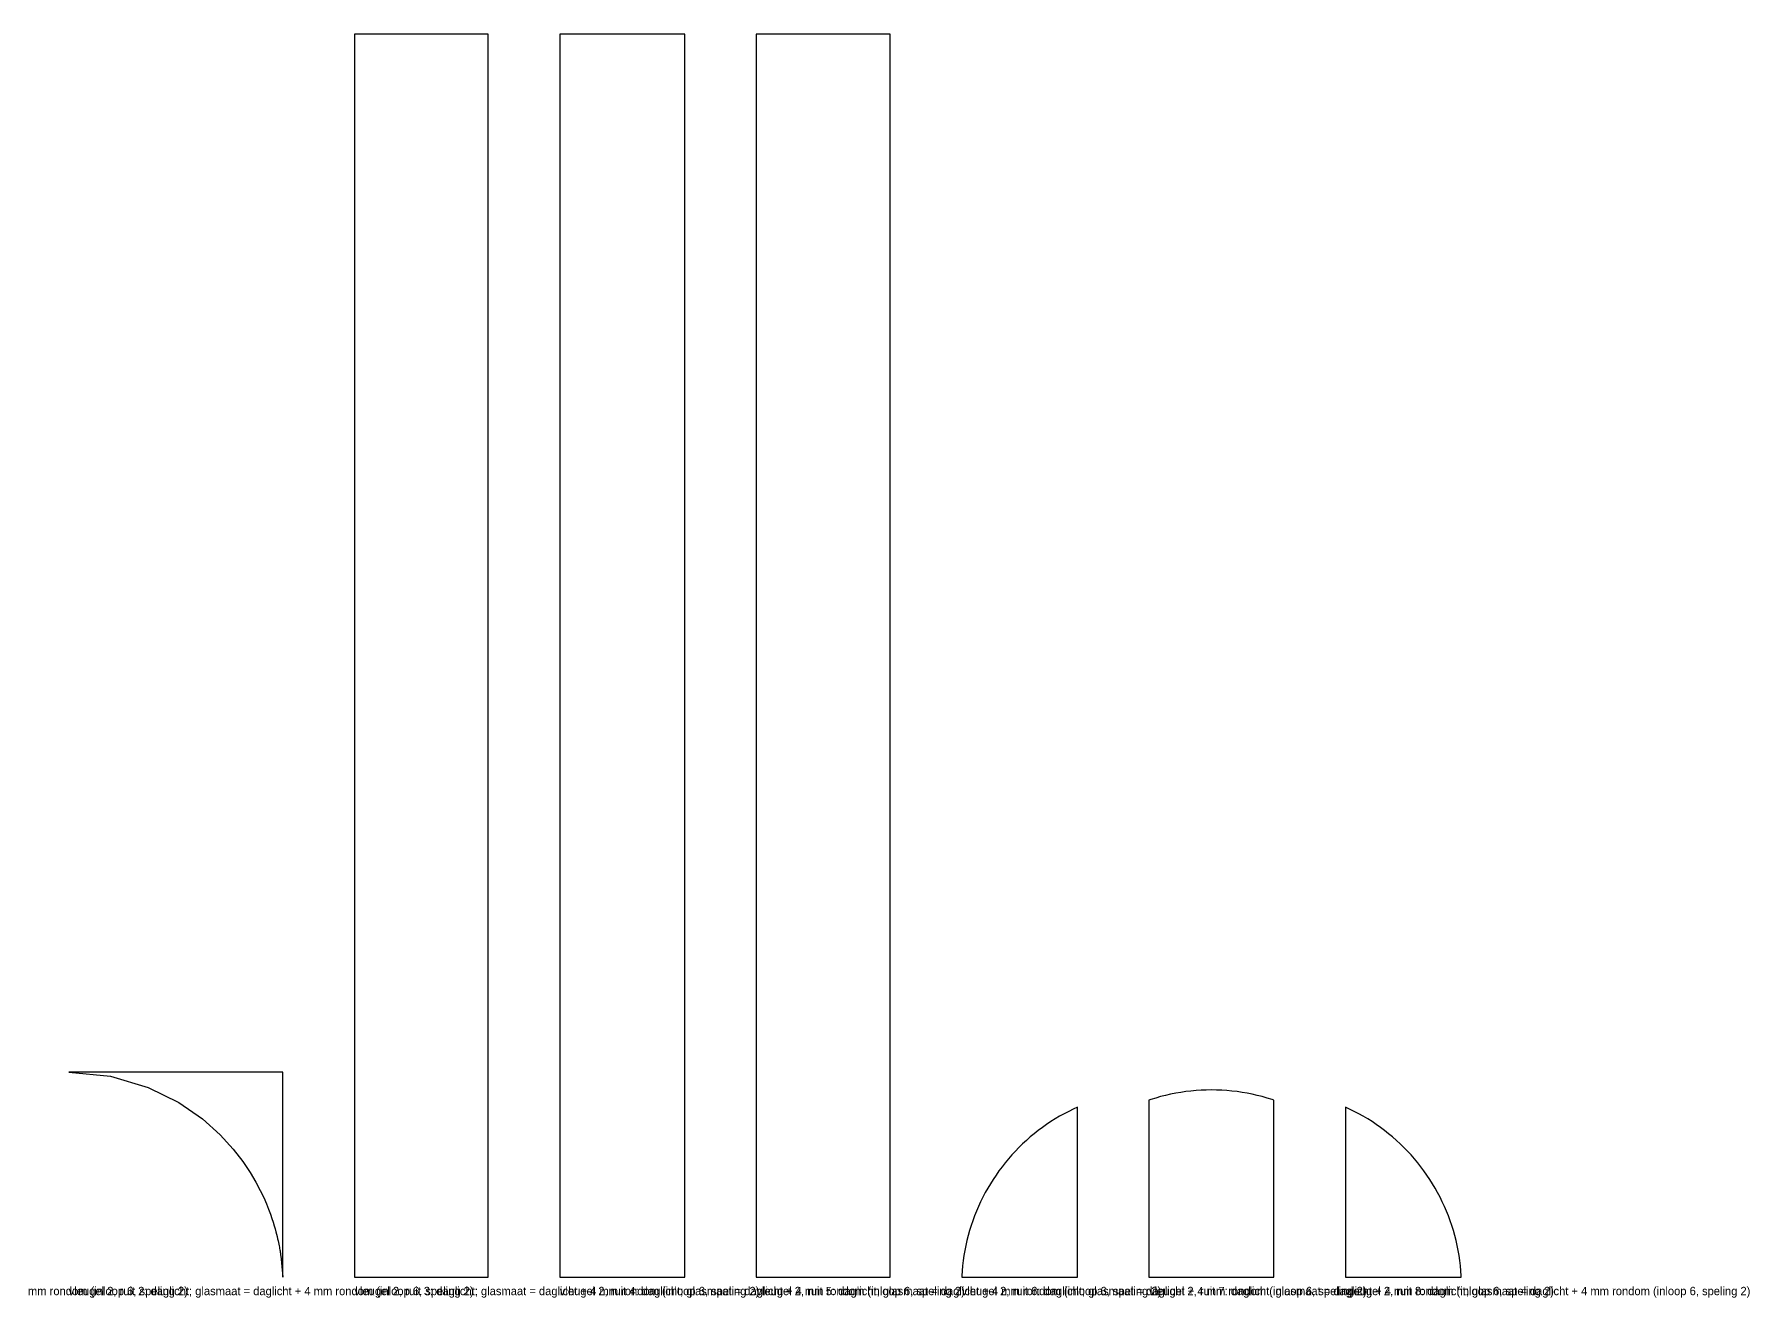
# Model space of a CAD drawing. Header units: millimetres. Extents: x 0 to 6237, y -34 to 2086.
# Drawn here: x 3358 to 6237, y -34 to 2086 of the extents above; entities that cross this region are included whole.
import ezdxf

# ---------------------------------------------------------------- set-up
doc = ezdxf.new("R2010")
doc.units = ezdxf.units.MM

msp = doc.modelspace()

# ---------------------------------------------------------------- linework, layer by layer
at = {"layer": 'DAGLICHT'}
for p, q in [((4119.9399, 2086.5), (3895.2733, 2086.5)), ((3895.2733, 2086.5), (3895.2733, 0)), ((4119.9399, 0), (4119.9399, 2086.5)), ((4449.6066, 2086.5), (4239.9399, 2086.5)), ((4239.9399, 2086.5), (4239.9399, 0)), ((4449.6066, 0), (4449.6066, 2086.5)), ((4794.2733, 2086.5), (4569.6066, 2086.5)), ((4569.6066, 2086.5), (4569.6066, 0)), ((4794.2733, 0), (4794.2733, 2086.5)), ((3415.7733, 344.5), (3486.1828, 337.5376)), ((3775.2733, 344.5), (3415.7733, 344.5)), ((3486.1828, 337.5376), (3549.1283, 318.8513)), ((3549.1283, 318.8513), (3600.5455, 293.382)), ((3775.2733, 0), (3775.2733, 344.5)), ((3600.5455, 293.382), (3640.1608, 265.8745)), ((5231.5888, 298.3731), (5228.5765, 297.3506)), ((5228.5765, 297.3506), (5228.5765, 0)), ((5239.8268, 300.9311), (5231.5888, 298.3731)), ((5248.129, 303.2726), (5239.8268, 300.9311)), ((5256.4896, 305.3959), (5248.129, 303.2726)), ((5264.903, 307.2996), (5256.4896, 305.3959)), ((5273.3633, 308.9825), (5264.903, 307.2996)), ((5281.8647, 310.4433), (5273.3633, 308.9825)), ((5290.4015, 311.6811), (5281.8647, 310.4433)), ((5298.9677, 312.695), (5290.4015, 311.6811)), ((5307.5576, 313.4843), (5298.9677, 312.695)), ((5316.1652, 314.0484), (5307.5576, 313.4843)), ((5324.7846, 314.3871), (5316.1652, 314.0484)), ((5333.4099, 314.5), (5324.7846, 314.3871)), ((5342.0352, 314.3871), (5333.4099, 314.5)), ((5350.6546, 314.0484), (5342.0352, 314.3871)), ((5359.2622, 313.4843), (5350.6546, 314.0484)), ((5367.852, 312.695), (5359.2622, 313.4843)), ((5376.4183, 311.6811), (5367.852, 312.695)), ((5384.955, 310.4433), (5376.4183, 311.6811)), ((5393.4565, 308.9825), (5384.955, 310.4433)), ((5401.9168, 307.2996), (5393.4565, 308.9825)), ((5410.3301, 305.3959), (5401.9168, 307.2996)), ((5418.6908, 303.2726), (5410.3301, 305.3959)), ((5426.9929, 300.9311), (5418.6908, 303.2726)), ((5435.231, 298.3731), (5426.9929, 300.9311)), ((5438.2432, 297.3506), (5435.231, 298.3731)), ((5438.2432, 0), (5438.2432, 297.3506)), ((3640.1608, 265.8745), (3669.8014, 239.3815)), ((5063.9513, 261.342), (5056.779, 256.5496)), ((5071.2466, 265.9449), (5063.9513, 261.342)), ((5078.6599, 270.3554), (5071.2466, 265.9449)), ((5086.1861, 274.5702), (5078.6599, 270.3554)), ((5093.82, 278.5866), (5086.1861, 274.5702)), ((5101.5565, 282.4019), (5093.82, 278.5866)), ((5108.5765, 285.6381), (5101.5565, 282.4019)), ((5108.5765, 0), (5108.5765, 285.6381)), ((5565.2633, 282.4019), (5558.2432, 285.6381)), ((5558.2432, 285.6381), (5558.2432, 0)), ((5572.9997, 278.5866), (5565.2633, 282.4019)), ((5580.6337, 274.5702), (5572.9997, 278.5866)), ((5588.1599, 270.3554), (5580.6337, 274.5702)), ((5595.5732, 265.9449), (5588.1599, 270.3554)), ((5602.8684, 261.342), (5595.5732, 265.9449)), ((5610.0407, 256.5496), (5602.8684, 261.342)), ((3669.8014, 239.3815), (3691.7914, 215.335)), ((5029.4167, 235.5538), (5022.9313, 229.8662)), ((5036.0488, 241.0696), (5029.4167, 235.5538)), ((5042.823, 246.4099), (5036.0488, 241.0696)), ((5049.7346, 251.5711), (5042.823, 246.4099)), ((5056.779, 256.5496), (5049.7346, 251.5711)), ((5617.0851, 251.5711), (5610.0407, 256.5496)), ((5623.9968, 246.4099), (5617.0851, 251.5711)), ((5630.7709, 241.0696), (5623.9968, 246.4099)), ((5637.403, 235.5538), (5630.7709, 241.0696)), ((5643.8884, 229.8662), (5637.403, 235.5538)), ((3691.7914, 215.335), (3708.173, 194.1474)), ((4998.5437, 205.4785), (4992.8561, 198.9931)), ((5004.399, 211.8128), (4998.5437, 205.4785)), ((5010.4182, 217.9917), (5004.399, 211.8128)), ((5016.597, 224.0109), (5010.4182, 217.9917)), ((5022.9313, 229.8662), (5016.597, 224.0109)), ((5650.2227, 224.0109), (5643.8884, 229.8662)), ((5656.4016, 217.9917), (5650.2227, 224.0109)), ((5662.4207, 211.8128), (5656.4016, 217.9917)), ((5668.2761, 205.4785), (5662.4207, 211.8128)), ((5673.9636, 198.9931), (5668.2761, 205.4785)), ((3708.173, 194.1474), (3720.5095, 175.7251)), ((3720.5095, 175.7251), (3729.9297, 159.7741)), ((4976.8388, 178.6752), (4971.8603, 171.6309)), ((4982, 185.5869), (4976.8388, 178.6752)), ((4987.3403, 192.3611), (4982, 185.5869)), ((4992.8561, 198.9931), (4987.3403, 192.3611)), ((5679.4795, 192.3611), (5673.9636, 198.9931)), ((5684.8198, 185.5869), (5679.4795, 192.3611)), ((5689.981, 178.6752), (5684.8198, 185.5869)), ((5694.9595, 171.6309), (5689.981, 178.6752)), ((3729.9297, 159.7741), (3737.2304, 145.9521)), ((3737.2304, 145.9521), (3742.972, 133.9336)), ((4958.0545, 149.75), (4953.8396, 142.2238)), ((4962.4649, 157.1633), (4958.0545, 149.75)), ((4967.0679, 164.4586), (4962.4649, 157.1633)), ((4971.8603, 171.6309), (4967.0679, 164.4586)), ((5699.7518, 164.4586), (5694.9595, 171.6309)), ((5704.3548, 157.1633), (5699.7518, 164.4586)), ((5708.7652, 149.75), (5704.3548, 157.1633)), ((5712.9801, 142.2238), (5708.7652, 149.75)), ((3742.972, 133.9336), (3747.5511, 123.433)), ((3747.5511, 123.433), (3751.2508, 114.2093)), ((4942.3967, 119.0197), (4938.9916, 111.0942)), ((4946.008, 126.8534), (4942.3967, 119.0197)), ((4949.8232, 134.5899), (4946.008, 126.8534)), ((4953.8396, 142.2238), (4949.8232, 134.5899)), ((5716.9965, 134.5899), (5712.9801, 142.2238)), ((5720.8117, 126.8534), (5716.9965, 134.5899)), ((5724.4231, 119.0197), (5720.8117, 126.8534)), ((5727.8282, 111.0942), (5724.4231, 119.0197)), ((3751.2508, 114.2093), (3754.2762, 106.062)), ((3754.2762, 106.062), (3756.7774, 98.8262)), ((3756.7774, 98.8262), (3758.8663, 92.3657)), ((3758.8663, 92.3657), (3760.6269, 86.5686)), ((3760.6269, 86.5686), (3762.1234, 81.3422)), ((4930.0368, 86.8211), (4927.4788, 78.5831)), ((4932.8095, 94.9894), (4930.0368, 86.8211)), ((4935.7951, 103.0822), (4932.8095, 94.9894)), ((4938.9916, 111.0942), (4935.7951, 103.0822)), ((5731.0246, 103.0822), (5727.8282, 111.0942)), ((5734.0102, 94.9894), (5731.0246, 103.0822)), ((5736.783, 86.8211), (5734.0102, 94.9894)), ((5739.341, 78.5831), (5736.783, 86.8211)), ((3762.1234, 81.3422), (3763.4052, 76.6093)), ((3763.4052, 76.6093), (3764.5109, 72.3057)), ((3764.5109, 72.3057), (3765.471, 68.3772)), ((3765.471, 68.3772), (3766.3096, 64.7781)), ((3766.3096, 64.7781), (3767.0461, 61.4699)), ((3767.0461, 61.4699), (3767.6963, 58.4193)), ((3767.6963, 58.4193), (3768.2731, 55.598)), ((4923.014, 61.9202), (4921.1102, 53.5069)), ((4925.1373, 70.2809), (4923.014, 61.9202)), ((4927.4788, 78.5831), (4925.1373, 70.2809)), ((5741.6824, 70.2809), (5739.341, 78.5831)), ((5743.8058, 61.9202), (5741.6824, 70.2809)), ((5745.7095, 53.5069), (5743.8058, 61.9202)), ((3768.2731, 55.598), (3768.787, 52.9817)), ((3768.787, 52.9817), (3769.2468, 50.5491)), ((3769.2468, 50.5491), (3769.6597, 48.2819)), ((3769.6597, 48.2819), (3770.0319, 46.164)), ((3770.0319, 46.164), (3770.3685, 44.1814)), ((3770.3685, 44.1814), (3770.6739, 42.3217)), ((3770.6739, 42.3217), (3770.9518, 40.5738)), ((3770.9518, 40.5738), (3771.2054, 38.9283)), ((3771.2054, 38.9283), (3771.4374, 37.3763)), ((3771.4374, 37.3763), (3771.6502, 35.9103)), ((3771.6502, 35.9103), (3774.9555, 0.1127)), ((4917.9666, 36.5452), (4916.7288, 28.0084)), ((4919.4274, 45.0466), (4917.9666, 36.5452)), ((4921.1102, 53.5069), (4919.4274, 45.0466)), ((5747.3924, 45.0466), (5745.7095, 53.5069)), ((5748.8532, 36.5452), (5747.3924, 45.0466)), ((5750.091, 28.0084), (5748.8532, 36.5452)), ((3774.9555, 0.1127), (3775.2733, 0)), ((3895.2733, 0), (4119.9399, 0)), ((4239.9399, 0), (4449.6066, 0)), ((4569.6066, 0), (4794.2733, 0)), ((4914.3614, 2.2447), (4914.2733, 0)), ((4914.2733, 0), (5108.5765, 0)), ((4914.9256, 10.8523), (4914.3614, 2.2447)), ((4915.7149, 19.4421), (4914.9256, 10.8523)), ((4916.7288, 28.0084), (4915.7149, 19.4421)), ((5228.5765, 0), (5438.2432, 0)), ((5558.2432, 0), (5752.5465, 0)), ((5751.1048, 19.4421), (5750.091, 28.0084)), ((5751.8941, 10.8523), (5751.1048, 19.4421)), ((5752.4583, 2.2447), (5751.8941, 10.8523)), ((5752.5465, 0), (5752.4583, 2.2447))]:
    msp.add_line(p, q, dxfattribs=at)

# ---------------------------------------------------------------- texts
at = {"layer": 'TEKST'}
for s, p in [('vleugel 2, ruit 1: daglicht; glasmaat = daglicht + 4 mm rondom (inloop 6, speling 2)', (2936.2733, -30)), ('vleugel 2, ruit 2: daglicht; glasmaat = daglicht + 4 mm rondom (inloop 6, speling 2)', (3415.7733, -30)), ('vleugel 2, ruit 3: daglicht; glasmaat = daglicht + 4 mm rondom (inloop 6, speling 2)', (3895.2733, -30)), ('vleugel 2, ruit 4: daglicht; glasmaat = daglicht + 4 mm rondom (inloop 6, speling 2)', (4239.9399, -30)), ('vleugel 2, ruit 5: daglicht; glasmaat = daglicht + 4 mm rondom (inloop 6, speling 2)', (4569.6066, -30)), ('vleugel 2, ruit 6: daglicht; glasmaat = daglicht + 4 mm rondom (inloop 6, speling 2)', (4914.2733, -30)), ('vleugel 2, ruit 7: daglicht; glasmaat = daglicht + 4 mm rondom (inloop 6, speling 2)', (5228.5765, -30)), ('vleugel 2, ruit 8: daglicht; glasmaat = daglicht + 4 mm rondom (inloop 6, speling 2)', (5558.2432, -30))]:
    msp.add_text(s, height=14, dxfattribs=at).set_placement(p)

doc.saveas('drawing.dxf')
